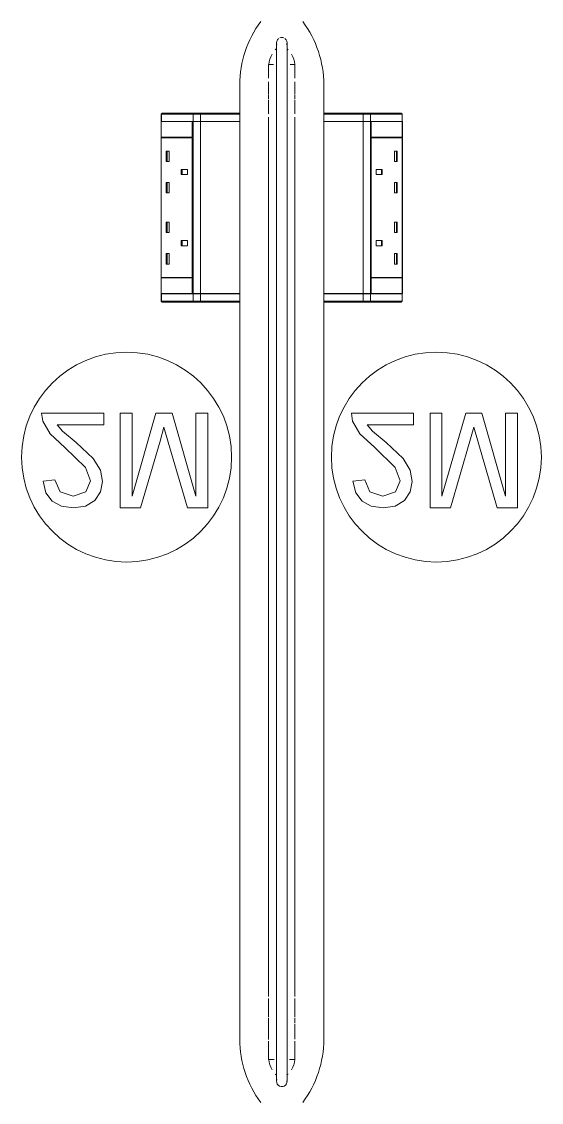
# Model space of a CAD drawing. Header units: millimetres. Extents: x 155927 to 317870, y -36033 to 97293.
# Drawn here: x 184871 to 185366, y 9571 to 10601 of the extents above; entities that cross this region are included whole.
import ezdxf

# ---------------------------------------------------------------- set-up
doc = ezdxf.new("R2010")
doc.units = ezdxf.units.MM
doc.header["$MEASUREMENT"] = 0
doc.layers.add('I-FURN', color=8, linetype='CONTINUOUS', lineweight=9)

msp = doc.modelspace()

# ---------------------------------------------------------------- linework, layer by layer
at = {"layer": 'I-FURN'}
for p, q in [((185113.8, 10580.8), (185113.8, 10580.8)), ((185113.8, 10580.8), (185113.8, 10580.6)), ((185113.8, 10580.6), (185113.8, 10580.3)), ((185113.8, 10580.3), (185113.8, 10579.9)), ((185113.8, 10579.9), (185113.8, 10579.4)), ((185113.8, 10579.4), (185113.8, 10578.8)), ((185113.8, 10578.8), (185113.8, 10578.1)), ((185123.8, 10580.7), (185123.8, 10580.8)), ((185123.8, 10580.8), (185123.8, 10580.8)), ((185123.8, 10580.5), (185123.8, 10580.7)), ((185123.8, 10580.2), (185123.8, 10580.5)), ((185123.8, 10579.8), (185123.8, 10580.2)), ((185123.8, 10579.2), (185123.8, 10579.8)), ((185123.8, 10578.6), (185123.8, 10579.2)), ((185123.8, 10577.8), (185123.8, 10578.6)), ((185113.8, 10578.1), (185113.8, 10577.2)), ((185113.8, 10577.2), (185113.8, 10576.3)), ((185113.8, 10576.3), (185113.8, 10575.2)), ((185113.8, 10575.2), (185113.8, 10574.1)), ((185113.8, 10574.1), (185113.8, 10572.8)), ((185113.8, 10572.8), (185113.8, 10571.4)), ((185113.8, 10571.4), (185113.8, 10570)), ((185113.8, 10570), (185113.8, 10568.4)), ((185113.8, 10568.4), (185113.8, 10566.8)), ((185123.8, 10577), (185123.8, 10577.8)), ((185123.8, 10576), (185123.8, 10577)), ((185123.8, 10574.9), (185123.8, 10576)), ((185123.8, 10573.7), (185123.8, 10574.9)), ((185123.8, 10572.4), (185123.8, 10573.7)), ((185123.8, 10571.1), (185123.8, 10572.4)), ((185123.8, 10569.6), (185123.8, 10571.1)), ((185123.8, 10568), (185123.8, 10569.6)), ((185123.8, 10566.3), (185123.8, 10568)), ((185110.9, 10559.9), (185106.3, 10559.9)), ((185106.3, 10556.5), (185106.3, 10559.9)), ((185113.8, 10566.8), (185113.8, 10565)), ((185113.8, 10565), (185113.8, 10563.2)), ((185113.8, 10563.2), (185113.8, 10561.3)), ((185113.8, 10561.3), (185113.8, 10559.3)), ((185113.8, 10559.3), (185113.8, 10557.2)), ((185123.8, 10564.6), (185123.8, 10566.3)), ((185123.8, 10562.7), (185123.8, 10564.6)), ((185123.8, 10560.8), (185123.8, 10562.7)), ((185123.8, 10558.8), (185123.8, 10560.8)), ((185123.8, 10556.7), (185123.8, 10558.8)), ((185131.3, 10559.9), (185126.8, 10559.9)), ((185131.3, 10559.9), (185131.3, 10556.5)), ((185106.3, 10555.2), (185106.3, 10556.1)), ((185106.3, 10546.9), (185106.3, 10554.9)), ((185113.8, 10557.2), (185113.8, 10555.1)), ((185113.8, 10555.1), (185113.8, 10552.9)), ((185113.8, 10552.9), (185113.8, 10550.6)), ((185113.8, 10550.6), (185113.8, 10548.2)), ((185113.8, 10548.2), (185113.8, 10545.8)), ((185123.8, 10554.5), (185123.8, 10556.7)), ((185123.8, 10552.3), (185123.8, 10554.5)), ((185123.8, 10549.9), (185123.8, 10552.3)), ((185123.8, 10547.6), (185123.8, 10549.9)), ((185123.8, 10545.1), (185123.8, 10547.6)), ((185131.3, 10556.1), (185131.3, 10555.2)), ((185131.3, 10554.9), (185131.3, 10546.9)), ((185078.8, 10512.6), (185078.8, 10540.8)), ((185078.8, 10540.8), (185078.8, 10512.6)), ((185106.3, 10531.8), (185106.3, 10543.3)), ((185113.8, 10545.8), (185113.8, 10543.3)), ((185113.8, 10543.3), (185113.8, 10540.8)), ((185113.8, 10540.8), (185113.8, 10538.2)), ((185113.8, 10538.2), (185113.8, 10535.6)), ((185123.8, 10542.7), (185123.8, 10545.1)), ((185123.8, 10540.1), (185123.8, 10542.7)), ((185123.8, 10537.5), (185123.8, 10540.1)), ((185123.8, 10534.9), (185123.8, 10537.5)), ((185131.3, 10543.3), (185131.3, 10531.8)), ((185158.8, 10540.8), (185158.8, 10512.6)), ((185158.8, 10512.6), (185158.8, 10540.8)), ((185106.3, 10527), (185106.3, 10531.1)), ((185113.8, 10535.6), (185113.8, 10532.9)), ((185113.8, 10532.9), (185113.8, 10530.2)), ((185113.8, 10530.2), (185113.8, 10527.5)), ((185113.8, 10527.5), (185113.8, 10524.7)), ((185123.8, 10532.2), (185123.8, 10534.9)), ((185123.8, 10529.5), (185123.8, 10532.2)), ((185123.8, 10526.8), (185123.8, 10529.5)), ((185123.8, 10524), (185123.8, 10526.8)), ((185131.3, 10531.1), (185131.3, 10527)), ((185106.3, 10512.9), (185106.3, 10526.1)), ((185113.8, 10524.7), (185113.8, 10522)), ((185113.8, 10522), (185113.8, 10519.2)), ((185113.8, 10519.2), (185113.8, 10516.3)), ((185113.8, 10516.3), (185113.8, 10513.5)), ((185123.8, 10521.2), (185123.8, 10524)), ((185123.8, 10518.4), (185123.8, 10521.2)), ((185123.8, 10515.6), (185123.8, 10518.4)), ((185131.3, 10526.1), (185131.3, 10512.9)), ((185004, 10505.6), (185004, 10512.6)), ((185004.2, 10512.6), (185004, 10512.6)), ((185004, 10505.6), (185004, 10512.6)), ((185004, 10505.6), (185004, 10512.6)), ((185034.4, 10512.6), (185004.2, 10512.6)), ((185004.2, 10512.6), (185004.2, 10505.6)), ((185004.3, 10513.4), (185004.3, 10513.4)), ((185005, 10513.6), (185035.3, 10513.6)), ((185005, 10513.6), (185035.3, 10513.6)), ((185041.4, 10512.6), (185034.4, 10512.6)), ((185034.4, 10512.6), (185034.4, 10505.6)), ((185073.8, 10513.6), (185035.3, 10513.6)), ((185035.3, 10513.6), (185040.8, 10513.6)), ((185040.8, 10513.6), (185077.8, 10513.6)), ((185078.8, 10512.6), (185041.4, 10512.6)), ((185041.4, 10512.6), (185041.4, 10505.6)), ((185073.8, 10512.6), (185073.8, 10513.6)), ((185077.8, 10513.6), (185073.8, 10513.6)), ((185077.8, 10513.6), (185077.8, 10513.6)), ((185078.8, 10512.6), (185078.8, 10505.6)), ((185078.8, 10512.6), (185078.8, 10505.6)), ((185106.3, 9671.7), (185106.3, 10509.9)), ((185113.8, 10513.5), (185113.8, 10510.7)), ((185113.8, 10510.7), (185113.8, 10509.9)), ((185113.8, 10509.9), (185113.8, 9671.7)), ((185123.8, 10512.7), (185123.8, 10515.6)), ((185123.8, 10509.9), (185123.8, 10512.7)), ((185123.8, 9671.7), (185123.8, 10509.9)), ((185131.3, 10509.9), (185131.3, 9671.7)), ((185158.8, 10505.6), (185158.8, 10512.6)), ((185196.3, 10512.6), (185158.8, 10512.6)), ((185158.8, 10512.6), (185158.8, 10505.6)), ((185163.8, 10513.6), (185159.8, 10513.6)), ((185159.8, 10513.6), (185196.8, 10513.6)), ((185163.8, 10513.6), (185163.8, 10512.6)), ((185202.4, 10513.6), (185163.8, 10513.6)), ((185203.2, 10512.6), (185196.3, 10512.6)), ((185196.3, 10512.6), (185196.3, 10505.6)), ((185196.8, 10513.6), (185202.4, 10513.6)), ((185202.4, 10513.6), (185232.6, 10513.6)), ((185202.4, 10513.6), (185232.6, 10513.6)), ((185233.5, 10512.6), (185203.2, 10512.6)), ((185203.2, 10512.6), (185203.2, 10505.6)), ((185233.3, 10513.4), (185233.3, 10513.4)), ((185233.6, 10512.6), (185233.5, 10512.6)), ((185233.5, 10512.6), (185233.5, 10505.6)), ((185233.6, 10512.6), (185233.6, 10505.6)), ((185233.6, 10512.6), (185233.6, 10505.6)), ((185233.6, 10505.6), (185233.6, 10512.6)), ((185003.8, 10505.6), (185003.8, 10490.6)), ((185033.6, 10505.6), (185003.8, 10505.6)), ((185004.2, 10505.6), (185004, 10505.6)), ((185004, 10341.6), (185004, 10505.5)), ((185034.4, 10505.6), (185004.2, 10505.6)), ((185033.6, 10490.6), (185033.6, 10505.6)), ((185033.6, 10505.6), (185036.1, 10505.6)), ((185033.8, 10505.5), (185033.8, 10490.6)), ((185034.4, 10505.5), (185033.8, 10505.5)), ((185041.4, 10505.6), (185034.4, 10505.6)), ((185034.4, 10505.5), (185041.4, 10505.5)), ((185034.4, 10341.6), (185034.4, 10505.5)), ((185078.8, 10505.6), (185041.4, 10505.6)), ((185041.4, 10505.5), (185078.8, 10505.5)), ((185041.4, 10341.6), (185041.4, 10505.5)), ((185078.8, 10505.5), (185078.8, 10341.6)), ((185078.8, 10341.6), (185078.8, 10505.5)), ((185196.3, 10505.6), (185158.8, 10505.6)), ((185158.8, 10341.6), (185158.8, 10505.5)), ((185158.8, 10505.5), (185158.8, 10341.6)), ((185158.8, 10505.5), (185196.3, 10505.5)), ((185203.2, 10505.6), (185196.3, 10505.6)), ((185196.3, 10505.5), (185196.3, 10341.6)), ((185196.3, 10505.5), (185203.2, 10505.5)), ((185233.5, 10505.6), (185203.2, 10505.6)), ((185203.2, 10505.5), (185203.2, 10341.6)), ((185203.8, 10505.5), (185203.2, 10505.5)), ((185203.8, 10490.6), (185203.8, 10505.5)), ((185204, 10505.6), (185204, 10490.6)), ((185233.8, 10505.6), (185204, 10505.6)), ((185233.6, 10505.6), (185233.5, 10505.6)), ((185233.6, 10505.5), (185233.6, 10341.6)), ((185233.8, 10490.6), (185233.8, 10505.6)), ((185003.8, 10490.6), (185033.6, 10490.6)), ((185003.8, 10490.1), (185003.8, 10357.1)), ((185003.8, 10490.1), (185033.6, 10490.1)), ((185004.2, 10490.6), (185004.2, 10490.1)), ((185033.6, 10357.1), (185033.6, 10490.1)), ((185033.8, 10490.1), (185033.8, 10357.1)), ((185203.8, 10357.1), (185203.8, 10490.1)), ((185204, 10490.6), (185233.8, 10490.6)), ((185204, 10490.1), (185204, 10357.1)), ((185233.8, 10490.1), (185204, 10490.1)), ((185233.5, 10490.1), (185233.5, 10490.6)), ((185233.8, 10357.1), (185233.8, 10490.1)), ((185008.8, 10477.5), (185011.7, 10477.5)), ((185008.8, 10467.5), (185008.8, 10477.5)), ((185009.5, 10467.5), (185009.5, 10477.5)), ((185011.7, 10467.5), (185011.7, 10477.5)), ((185228.8, 10477.5), (185226, 10477.5)), ((185226, 10477.5), (185226, 10467.5)), ((185228.1, 10477.5), (185228.1, 10467.5)), ((185228.8, 10477.5), (185228.8, 10467.5)), ((185008.8, 10467.5), (185011.7, 10467.5)), ((185228.8, 10467.5), (185226, 10467.5)), ((185023.1, 10460), (185028.9, 10460)), ((185023.1, 10455), (185023.1, 10460)), ((185023.1, 10455), (185028.9, 10455)), ((185023.9, 10455), (185023.9, 10460)), ((185028.9, 10455), (185028.9, 10460)), ((185208.7, 10455), (185208.7, 10460)), ((185208.7, 10460), (185214.5, 10460)), ((185214.5, 10455), (185208.7, 10455)), ((185213.7, 10460), (185213.7, 10455)), ((185214.5, 10460), (185214.5, 10455)), ((185008.8, 10447.5), (185011.7, 10447.5)), ((185008.8, 10437.5), (185008.8, 10447.5)), ((185009.5, 10437.5), (185009.5, 10447.5)), ((185011.7, 10437.5), (185011.7, 10447.5)), ((185228.8, 10447.5), (185226, 10447.5)), ((185226, 10447.5), (185226, 10437.5)), ((185228.1, 10447.5), (185228.1, 10437.5)), ((185228.8, 10447.5), (185228.8, 10437.5)), ((185008.8, 10437.5), (185011.7, 10437.5)), ((185228.8, 10437.5), (185226, 10437.5)), ((185008.8, 10409.7), (185011.7, 10409.7)), ((185008.8, 10399.7), (185008.8, 10409.7)), ((185009.5, 10399.7), (185009.5, 10409.7)), ((185011.7, 10399.7), (185011.7, 10409.7)), ((185228.8, 10409.7), (185226, 10409.7)), ((185226, 10409.7), (185226, 10399.7)), ((185228.1, 10409.7), (185228.1, 10399.7)), ((185228.8, 10409.7), (185228.8, 10399.7)), ((185008.8, 10399.7), (185011.7, 10399.7)), ((185228.8, 10399.7), (185226, 10399.7)), ((185023.1, 10392.2), (185028.9, 10392.2)), ((185023.1, 10387.2), (185023.1, 10392.2)), ((185028.9, 10387.2), (185023.1, 10387.2)), ((185023.9, 10387.2), (185023.9, 10392.2)), ((185028.9, 10392.2), (185028.9, 10387.2)), ((185214.5, 10392.2), (185208.7, 10392.2)), ((185208.7, 10392.2), (185208.7, 10387.2)), ((185214.5, 10387.2), (185208.7, 10387.2)), ((185213.7, 10392.2), (185213.7, 10387.2)), ((185214.5, 10392.2), (185214.5, 10387.2)), ((185008.8, 10379.7), (185011.7, 10379.7)), ((185008.8, 10369.7), (185008.8, 10379.7)), ((185009.5, 10369.7), (185009.5, 10379.7)), ((185011.7, 10369.7), (185011.7, 10379.7)), ((185228.8, 10379.7), (185226, 10379.7)), ((185226, 10379.7), (185226, 10369.7)), ((185228.1, 10379.7), (185228.1, 10369.7)), ((185228.8, 10379.7), (185228.8, 10369.7)), ((185008.8, 10369.7), (185011.7, 10369.7)), ((185228.8, 10369.7), (185226, 10369.7)), ((185003.8, 10357.1), (185033.6, 10357.1)), ((185033.6, 10356.6), (185003.8, 10356.6)), ((185003.8, 10356.6), (185003.8, 10341.6)), ((185004.2, 10357.1), (185004.2, 10356.6)), ((185033.6, 10341.6), (185033.6, 10356.6)), ((185033.8, 10356.6), (185033.8, 10341.6)), ((185203.8, 10341.6), (185203.8, 10356.6)), ((185233.8, 10357.1), (185204, 10357.1)), ((185204, 10356.6), (185204, 10341.6)), ((185233.8, 10356.6), (185204, 10356.6)), ((185233.5, 10356.6), (185233.5, 10357.1)), ((185233.8, 10341.6), (185233.8, 10356.6)), ((185003.8, 10341.6), (185033.6, 10341.6)), ((185004, 10334.5), (185004, 10341.5)), ((185004, 10334.5), (185004, 10341.5)), ((185004, 10341.5), (185004, 10334.5)), ((185004, 10341.5), (185004.2, 10341.5)), ((185004.2, 10334.5), (185004.2, 10341.5)), ((185004.2, 10341.5), (185034.4, 10341.5)), ((185033.8, 10341.6), (185034.4, 10341.6)), ((185041.4, 10341.6), (185034.4, 10341.6)), ((185034.4, 10334.5), (185034.4, 10341.5)), ((185034.4, 10341.5), (185041.4, 10341.5)), ((185078.8, 10341.6), (185041.4, 10341.6)), ((185041.4, 10334.5), (185041.4, 10341.5)), ((185041.4, 10341.5), (185078.8, 10341.5)), ((185078.8, 10341.5), (185078.8, 10334.5)), ((185078.8, 10334.5), (185078.8, 10341.5)), ((185196.3, 10341.6), (185158.8, 10341.6)), ((185158.8, 10334.5), (185158.8, 10341.5)), ((185158.8, 10334.5), (185158.8, 10341.5)), ((185158.8, 10341.5), (185196.3, 10341.5)), ((185203.2, 10341.6), (185196.3, 10341.6)), ((185196.3, 10334.5), (185196.3, 10341.5)), ((185196.3, 10341.5), (185203.2, 10341.5)), ((185204, 10341.6), (185201.6, 10341.6)), ((185203.2, 10341.6), (185203.8, 10341.6)), ((185203.2, 10334.5), (185203.2, 10341.5)), ((185203.2, 10341.5), (185233.5, 10341.5)), ((185204, 10341.6), (185233.8, 10341.6)), ((185233.5, 10334.5), (185233.5, 10341.5)), ((185233.5, 10341.5), (185233.6, 10341.5)), ((185233.6, 10341.5), (185233.6, 10334.5)), ((185233.6, 10341.5), (185233.6, 10334.5)), ((185233.6, 10341.5), (185233.6, 10334.5)), ((185004, 10334.5), (185004.2, 10334.5)), ((185004.2, 10334.5), (185034.4, 10334.5)), ((185004.3, 10333.8), (185004.3, 10333.7)), ((185035.3, 10333.5), (185005, 10333.5)), ((185035.3, 10333.5), (185005, 10333.5)), ((185034.4, 10334.5), (185041.4, 10334.5)), ((185035.3, 10333.5), (185073.8, 10333.5)), ((185040.8, 10333.5), (185035.3, 10333.5)), ((185077.8, 10333.5), (185040.8, 10333.5)), ((185041.4, 10334.5), (185078.8, 10334.5)), ((185073.8, 10333.5), (185073.8, 10334.5)), ((185073.8, 10333.5), (185077.8, 10333.5)), ((185078.8, 9630.8), (185078.8, 10334.5)), ((185078.8, 10334.5), (185078.8, 9630.8)), ((185158.8, 10334.5), (185158.8, 9630.8)), ((185158.8, 9630.8), (185158.8, 10334.5)), ((185158.8, 10334.5), (185196.3, 10334.5)), ((185159.8, 10333.5), (185159.8, 10333.5)), ((185196.8, 10333.5), (185159.8, 10333.5)), ((185159.8, 10333.5), (185163.8, 10333.5)), ((185163.8, 10334.5), (185163.8, 10333.5)), ((185163.8, 10333.5), (185202.4, 10333.5)), ((185196.3, 10334.5), (185203.2, 10334.5)), ((185202.4, 10333.5), (185196.8, 10333.5)), ((185232.6, 10333.5), (185202.4, 10333.5)), ((185232.6, 10333.5), (185202.4, 10333.5)), ((185203.2, 10334.5), (185233.5, 10334.5)), ((185233.3, 10333.7), (185233.3, 10333.8)), ((185233.5, 10334.5), (185233.6, 10334.5)), ((184949.4, 10227.7), (184890.1, 10227.7)), ((184890.1, 10227.7), (184891.3, 10219.9)), ((184891.3, 10219.9), (184898.2, 10207.9)), ((184949.4, 10216.4), (184949.4, 10227.7)), ((184965, 10227.7), (184965, 10137.3)), ((184976.3, 10227.7), (184965, 10227.7)), ((184999, 10227.7), (184976.3, 10148.6)), ((184976.3, 10148.6), (184976.3, 10227.7)), ((185014.3, 10227.7), (184999, 10227.7)), ((185037, 10148.6), (185014.3, 10227.7)), ((185048.3, 10227.7), (185037, 10227.7)), ((185037, 10227.7), (185037, 10148.6)), ((185048.3, 10137.3), (185048.3, 10227.7)), ((185244.4, 10227.7), (185185.1, 10227.7)), ((185185.1, 10227.7), (185186.3, 10219.9)), ((185186.3, 10219.9), (185193.2, 10207.9)), ((185244.4, 10216.4), (185244.4, 10227.7)), ((185260, 10227.7), (185260, 10137.3)), ((185271.3, 10227.7), (185260, 10227.7)), ((185294, 10227.7), (185271.3, 10148.6)), ((185271.3, 10148.6), (185271.3, 10227.7)), ((185309.3, 10227.7), (185294, 10227.7)), ((185332, 10148.6), (185309.3, 10227.7)), ((185343.3, 10227.7), (185332, 10227.7)), ((185332, 10227.7), (185332, 10148.6)), ((185343.3, 10137.3), (185343.3, 10227.7)), ((184898.2, 10207.9), (184912.3, 10194.8)), ((184910.1, 10210.6), (184905, 10216.4)), ((184905, 10216.4), (184949.4, 10216.4)), ((184923.1, 10199.7), (184910.1, 10210.6)), ((185002.9, 10201), (185006.6, 10214.3)), ((185006.6, 10214.3), (185010.7, 10199.9)), ((185193.2, 10207.9), (185207.3, 10194.8)), ((185205.1, 10210.6), (185200, 10216.4)), ((185200, 10216.4), (185244.4, 10216.4)), ((185218.1, 10199.7), (185205.1, 10210.6)), ((185297.9, 10201), (185301.6, 10214.3)), ((185301.6, 10214.3), (185305.7, 10199.9)), ((184939.3, 10184.3), (184923.1, 10199.7)), ((184984.4, 10137.3), (185002.9, 10201)), ((185010.7, 10199.9), (185028.9, 10137.3)), ((185234.3, 10184.3), (185218.1, 10199.7)), ((185279.4, 10137.3), (185297.9, 10201)), ((185305.7, 10199.9), (185323.9, 10137.3)), ((184912.3, 10194.8), (184931.8, 10176)), ((185207.3, 10194.8), (185226.8, 10176)), ((184946, 10173.2), (184939.3, 10184.3)), ((185241, 10173.2), (185234.3, 10184.3)), ((184931.8, 10176), (184936.7, 10163.2)), ((184948, 10162.5), (184946, 10173.2)), ((185226.8, 10176), (185231.7, 10163.2)), ((185243, 10162.5), (185241, 10173.2)), ((184902.8, 10164.1), (184891.5, 10162.7)), ((184891.5, 10162.7), (184894.2, 10151.8)), ((184907.6, 10152.7), (184902.8, 10164.1)), ((184936.7, 10163.2), (184932.1, 10152.8)), ((184946.1, 10152.6), (184948, 10162.5)), ((185197.8, 10164.1), (185186.5, 10162.7)), ((185186.5, 10162.7), (185189.2, 10151.8)), ((185202.6, 10152.7), (185197.8, 10164.1)), ((185231.7, 10163.2), (185227.1, 10152.8)), ((185241.1, 10152.6), (185243, 10162.5)), ((184894.2, 10151.8), (184900.2, 10143.8)), ((184920.1, 10148.6), (184907.6, 10152.7)), ((184932.1, 10152.8), (184920.1, 10148.6)), ((184940.6, 10144.5), (184946.1, 10152.6)), ((185189.2, 10151.8), (185195.2, 10143.8)), ((185215.1, 10148.6), (185202.6, 10152.7)), ((185227.1, 10152.8), (185215.1, 10148.6)), ((185235.6, 10144.5), (185241.1, 10152.6)), ((184900.2, 10143.8), (184909, 10138.9)), ((184909, 10138.9), (184920.3, 10137.3)), ((184920.3, 10137.3), (184931.8, 10139.1)), ((184931.8, 10139.1), (184940.6, 10144.5)), ((184965, 10137.3), (184984.4, 10137.3)), ((185028.9, 10137.3), (185048.3, 10137.3)), ((185195.2, 10143.8), (185204, 10138.9)), ((185204, 10138.9), (185215.3, 10137.3)), ((185215.3, 10137.3), (185226.8, 10139.1)), ((185226.8, 10139.1), (185235.6, 10144.5)), ((185260, 10137.3), (185279.4, 10137.3)), ((185323.9, 10137.3), (185343.3, 10137.3)), ((185113.8, 9671.7), (185113.8, 9668.5)), ((185123.8, 9670.9), (185123.8, 9671.7)), ((185106.3, 9652), (185106.3, 9669.7)), ((185113.8, 9668.5), (185113.8, 9665.3)), ((185113.8, 9665.3), (185113.8, 9662)), ((185113.8, 9662), (185113.8, 9658.8)), ((185123.8, 9667.6), (185123.8, 9670.9)), ((185123.8, 9664.4), (185123.8, 9667.6)), ((185123.8, 9661.2), (185123.8, 9664.4)), ((185131.3, 9669.7), (185131.3, 9652)), ((185106.3, 9646.3), (185106.3, 9651.2)), ((185113.8, 9658.8), (185113.8, 9655.7)), ((185113.8, 9655.7), (185113.8, 9652.5)), ((185113.8, 9652.5), (185113.8, 9649.4)), ((185123.8, 9658), (185123.8, 9661.2)), ((185123.8, 9654.8), (185123.8, 9658)), ((185123.8, 9651.6), (185123.8, 9654.8)), ((185123.8, 9648.5), (185123.8, 9651.6)), ((185131.3, 9651.2), (185131.3, 9646.3)), ((185106.3, 9630.6), (185106.3, 9646.5)), ((185113.8, 9649.4), (185113.8, 9646.3)), ((185113.8, 9646.3), (185113.8, 9643.2)), ((185113.8, 9643.2), (185113.8, 9640.2)), ((185123.8, 9645.4), (185123.8, 9648.5)), ((185123.8, 9642.4), (185123.8, 9645.4)), ((185123.8, 9639.4), (185123.8, 9642.4)), ((185131.3, 9645.4), (185131.3, 9631.2)), ((185113.8, 9640.2), (185113.8, 9637.3)), ((185113.8, 9637.3), (185113.8, 9634.4)), ((185113.8, 9634.4), (185113.8, 9631.5)), ((185113.8, 9631.5), (185113.8, 9628.7)), ((185123.8, 9636.5), (185123.8, 9639.4)), ((185123.8, 9633.6), (185123.8, 9636.5)), ((185123.8, 9630.8), (185123.8, 9633.6)), ((185123.8, 9628), (185123.8, 9630.8)), ((185106.3, 9611.7), (185106.3, 9629.3)), ((185113.8, 9628.7), (185113.8, 9626)), ((185113.8, 9626), (185113.8, 9623.4)), ((185113.8, 9623.4), (185113.8, 9620.9)), ((185113.8, 9620.9), (185113.8, 9618.4)), ((185123.8, 9625.3), (185123.8, 9628)), ((185123.8, 9622.7), (185123.8, 9625.3)), ((185123.8, 9620.2), (185123.8, 9622.7)), ((185123.8, 9617.7), (185123.8, 9620.2)), ((185131.3, 9629.3), (185131.3, 9611.7)), ((185106.3, 9616.3), (185106.3, 9617.4)), ((185106.3, 9611.7), (185111.5, 9611.7)), ((185113.8, 9618.4), (185113.8, 9616)), ((185113.8, 9616), (185113.8, 9613.7)), ((185113.8, 9613.7), (185113.8, 9611.5)), ((185113.8, 9611.5), (185113.8, 9609.4)), ((185123.8, 9615.4), (185123.8, 9617.7)), ((185123.8, 9613.1), (185123.8, 9615.4)), ((185123.8, 9610.9), (185123.8, 9613.1)), ((185123.8, 9608.8), (185123.8, 9610.9)), ((185126.1, 9611.7), (185131.3, 9611.7)), ((185131.3, 9617.4), (185131.3, 9616.3)), ((185113.8, 9609.4), (185113.8, 9607.4)), ((185113.8, 9607.4), (185113.8, 9605.4)), ((185113.8, 9605.4), (185113.8, 9603.6)), ((185113.8, 9603.6), (185113.8, 9601.9)), ((185113.8, 9601.9), (185113.8, 9600.4)), ((185113.8, 9600.4), (185113.8, 9598.9)), ((185123.8, 9606.8), (185123.8, 9608.8)), ((185123.8, 9604.9), (185123.8, 9606.8)), ((185123.8, 9603.2), (185123.8, 9604.9)), ((185123.8, 9601.5), (185123.8, 9603.2)), ((185123.8, 9600), (185123.8, 9601.5)), ((185123.8, 9598.5), (185123.8, 9600)), ((185113.8, 9598.9), (185113.8, 9597.5)), ((185113.8, 9597.5), (185113.8, 9596.3)), ((185113.8, 9596.3), (185113.8, 9595.2)), ((185113.8, 9595.2), (185113.8, 9594.2)), ((185113.8, 9594.2), (185113.8, 9593.3)), ((185113.8, 9593.3), (185113.8, 9592.6)), ((185113.8, 9592.6), (185113.8, 9592)), ((185113.8, 9592), (185113.8, 9591.5)), ((185113.8, 9591.5), (185113.8, 9591.1)), ((185113.8, 9591.1), (185113.8, 9590.9)), ((185113.8, 9590.9), (185113.8, 9590.8)), ((185113.8, 9590.8), (185113.8, 9590.8)), ((185123.8, 9597.2), (185123.8, 9598.5)), ((185123.8, 9596), (185123.8, 9597.2)), ((185123.8, 9594.9), (185123.8, 9596)), ((185123.8, 9594), (185123.8, 9594.9)), ((185123.8, 9593.1), (185123.8, 9594)), ((185123.8, 9592.4), (185123.8, 9593.1)), ((185123.8, 9591.8), (185123.8, 9592.4)), ((185123.8, 9591.4), (185123.8, 9591.8)), ((185123.8, 9591.1), (185123.8, 9591.4)), ((185123.8, 9590.9), (185123.8, 9591.1)), ((185123.8, 9590.8), (185123.8, 9590.9))]:
    msp.add_line(p, q, dxfattribs=at)
at = {"layer": 'I-FURN', "flags": 128}
for points in [[(185004.1, 10513.1), (185004.1, 10513.1), (185004.1, 10513.1), (185004.1, 10513), (185004, 10513), (185004, 10513), (185004, 10512.9), (185004, 10512.9), (185004, 10512.8), (185004, 10512.8), (185004, 10512.8), (185004, 10512.7), (185004, 10512.7), (185004, 10512.7), (185004, 10512.6)], [(185035.3, 10513.6), (185035.3, 10513.6), (185035.4, 10513.6), (185035.6, 10513.6), (185035.7, 10513.6), (185035.8, 10513.6), (185035.9, 10513.6), (185036, 10513.6), (185036.1, 10513.6), (185036.3, 10513.6), (185036.4, 10513.6), (185036.5, 10513.6), (185036.7, 10513.6), (185036.8, 10513.6), (185037, 10513.6), (185037.1, 10513.6), (185037.3, 10513.6), (185037.4, 10513.6), (185037.6, 10513.6), (185037.7, 10513.6), (185037.9, 10513.6), (185038.1, 10513.6), (185038.2, 10513.6), (185038.4, 10513.6), (185038.5, 10513.6), (185038.7, 10513.6), (185038.9, 10513.6), (185039, 10513.6), (185039.2, 10513.6), (185039.3, 10513.6), (185039.5, 10513.6), (185039.6, 10513.6), (185039.8, 10513.6), (185039.9, 10513.6), (185040.1, 10513.6), (185040.2, 10513.6), (185040.4, 10513.6), (185040.5, 10513.6), (185040.7, 10513.6), (185040.8, 10513.6)], [(185040.8, 10513.6), (185043.6, 10513.6), (185046.3, 10513.6), (185048.9, 10513.6), (185051.4, 10513.6), (185053.8, 10513.6), (185056.2, 10513.6), (185058.4, 10513.6), (185060.5, 10513.6), (185062.5, 10513.6), (185064.4, 10513.6), (185066.2, 10513.6), (185067.9, 10513.6), (185069.4, 10513.6), (185070.9, 10513.6), (185072.2, 10513.6), (185073.3, 10513.6), (185074.4, 10513.6), (185075.3, 10513.6), (185076.1, 10513.6), (185076.7, 10513.6), (185077.2, 10513.6), (185077.6, 10513.6), (185077.8, 10513.6)], [(185077.8, 10513.6), (185077.8, 10513.6), (185077.8, 10513.6), (185077.8, 10513.6), (185077.8, 10513.6), (185077.7, 10513.6), (185077.7, 10513.6), (185077.7, 10513.6), (185077.6, 10513.6), (185077.6, 10513.6), (185077.5, 10513.6), (185077.4, 10513.6), (185077.4, 10513.6), (185077.3, 10513.6), (185077.2, 10513.6), (185077.1, 10513.6), (185077, 10513.6), (185076.9, 10513.6), (185076.8, 10513.6), (185076.7, 10513.6), (185076.6, 10513.6), (185076.5, 10513.6), (185076.4, 10513.6), (185076.2, 10513.6), (185076.1, 10513.6), (185076, 10513.6), (185075.8, 10513.6), (185075.7, 10513.6), (185075.6, 10513.6), (185075.4, 10513.6), (185075.3, 10513.6), (185075.1, 10513.6), (185075, 10513.6), (185074.8, 10513.6), (185074.7, 10513.6), (185074.5, 10513.6), (185074.3, 10513.6), (185074.2, 10513.6), (185074, 10513.6), (185073.9, 10513.6), (185073.8, 10513.6)], [(185078.8, 10512.6), (185078.8, 10512.7), (185078.8, 10512.7), (185078.8, 10512.8), (185078.8, 10512.8), (185078.8, 10512.8), (185078.8, 10512.9), (185078.8, 10512.9), (185078.8, 10513), (185078.8, 10513), (185078.7, 10513), (185078.7, 10513.1), (185078.7, 10513.1), (185078.7, 10513.1), (185078.7, 10513.2), (185078.6, 10513.2), (185078.6, 10513.2), (185078.6, 10513.3), (185078.6, 10513.3), (185078.5, 10513.3), (185078.5, 10513.4), (185078.5, 10513.4), (185078.5, 10513.4), (185078.4, 10513.4), (185078.4, 10513.5), (185078.4, 10513.5), (185078.3, 10513.5), (185078.3, 10513.5), (185078.3, 10513.5), (185078.2, 10513.6), (185078.2, 10513.6), (185078.1, 10513.6), (185078.1, 10513.6), (185078.1, 10513.6), (185078, 10513.6), (185078, 10513.6), (185078, 10513.6), (185077.9, 10513.6), (185077.9, 10513.6), (185077.8, 10513.6), (185077.8, 10513.6)], [(185159.8, 10513.6), (185159.8, 10513.6), (185159.7, 10513.6), (185159.7, 10513.6), (185159.6, 10513.6), (185159.6, 10513.6), (185159.6, 10513.6), (185159.5, 10513.6), (185159.5, 10513.6), (185159.5, 10513.6), (185159.4, 10513.6), (185159.4, 10513.5), (185159.3, 10513.5), (185159.3, 10513.5), (185159.3, 10513.5), (185159.2, 10513.5), (185159.2, 10513.4), (185159.2, 10513.4), (185159.1, 10513.4), (185159.1, 10513.4), (185159.1, 10513.3), (185159.1, 10513.3), (185159, 10513.3), (185159, 10513.2), (185159, 10513.2), (185159, 10513.2), (185158.9, 10513.1), (185158.9, 10513.1), (185158.9, 10513.1), (185158.9, 10513), (185158.9, 10513), (185158.9, 10513), (185158.8, 10512.9), (185158.8, 10512.9), (185158.8, 10512.8), (185158.8, 10512.8), (185158.8, 10512.8), (185158.8, 10512.7), (185158.8, 10512.7), (185158.8, 10512.7), (185158.8, 10512.6)], [(185163.8, 10513.6), (185163.6, 10513.6), (185163.5, 10513.6), (185163.3, 10513.6), (185163.2, 10513.6), (185163, 10513.6), (185162.9, 10513.6), (185162.7, 10513.6), (185162.5, 10513.6), (185162.4, 10513.6), (185162.2, 10513.6), (185162.1, 10513.6), (185162, 10513.6), (185161.8, 10513.6), (185161.7, 10513.6), (185161.5, 10513.6), (185161.4, 10513.6), (185161.3, 10513.6), (185161.2, 10513.6), (185161, 10513.6), (185160.9, 10513.6), (185160.8, 10513.6), (185160.7, 10513.6), (185160.6, 10513.6), (185160.5, 10513.6), (185160.4, 10513.6), (185160.4, 10513.6), (185160.3, 10513.6), (185160.2, 10513.6), (185160.1, 10513.6), (185160.1, 10513.6), (185160, 10513.6), (185160, 10513.6), (185159.9, 10513.6), (185159.9, 10513.6), (185159.9, 10513.6), (185159.8, 10513.6), (185159.8, 10513.6), (185159.8, 10513.6), (185159.8, 10513.6)], [(185159.8, 10513.6), (185159.8, 10513.6), (185159.8, 10513.6)], [(185159.8, 10513.6), (185160.1, 10513.6), (185160.5, 10513.6), (185161.1, 10513.6), (185161.7, 10513.6), (185162.6, 10513.6), (185163.5, 10513.6), (185164.6, 10513.6), (185165.8, 10513.6), (185167.1, 10513.6), (185168.6, 10513.6), (185170.2, 10513.6), (185171.9, 10513.6), (185173.7, 10513.6), (185175.6, 10513.6), (185177.7, 10513.6), (185179.8, 10513.6), (185182.1, 10513.6), (185184.4, 10513.6), (185186.9, 10513.6), (185189.4, 10513.6), (185192.1, 10513.6), (185194.8, 10513.6), (185196.8, 10513.6)], [(185196.8, 10513.6), (185197, 10513.6), (185197.1, 10513.6), (185197.2, 10513.6), (185197.4, 10513.6), (185197.5, 10513.6), (185197.7, 10513.6), (185197.8, 10513.6), (185198, 10513.6), (185198.1, 10513.6), (185198.3, 10513.6), (185198.5, 10513.6), (185198.6, 10513.6), (185198.8, 10513.6), (185198.9, 10513.6), (185199.1, 10513.6), (185199.3, 10513.6), (185199.4, 10513.6), (185199.6, 10513.6), (185199.7, 10513.6), (185199.9, 10513.6), (185200, 10513.6), (185200.2, 10513.6), (185200.4, 10513.6), (185200.5, 10513.6), (185200.7, 10513.6), (185200.8, 10513.6), (185200.9, 10513.6), (185201.1, 10513.6), (185201.2, 10513.6), (185201.4, 10513.6), (185201.5, 10513.6), (185201.6, 10513.6), (185201.7, 10513.6), (185201.8, 10513.6), (185202, 10513.6), (185202.1, 10513.6), (185202.2, 10513.6), (185202.3, 10513.6), (185202.4, 10513.6)], [(185233.6, 10512.6), (185233.6, 10512.7), (185233.6, 10512.7), (185233.6, 10512.8), (185233.6, 10512.8), (185233.6, 10512.8), (185233.6, 10512.9), (185233.6, 10512.9), (185233.6, 10513), (185233.6, 10513), (185233.6, 10513), (185233.6, 10513.1), (185233.5, 10513.1), (185233.5, 10513.1)], [(185004, 10334.5), (185004, 10334.5), (185004, 10334.4), (185004, 10334.4), (185004, 10334.4), (185004, 10334.3), (185004, 10334.3), (185004, 10334.2), (185004, 10334.2), (185004, 10334.2), (185004.1, 10334.1), (185004.1, 10334.1), (185004.1, 10334.1), (185004.1, 10334)], [(185040.8, 10333.5), (185040.7, 10333.5), (185040.5, 10333.5), (185040.4, 10333.5), (185040.2, 10333.5), (185040.1, 10333.5), (185039.9, 10333.5), (185039.8, 10333.5), (185039.6, 10333.5), (185039.5, 10333.5), (185039.3, 10333.5), (185039.2, 10333.5), (185039, 10333.5), (185038.9, 10333.5), (185038.7, 10333.5), (185038.5, 10333.5), (185038.4, 10333.5), (185038.2, 10333.5), (185038.1, 10333.5), (185037.9, 10333.5), (185037.7, 10333.5), (185037.6, 10333.5), (185037.4, 10333.5), (185037.3, 10333.5), (185037.1, 10333.5), (185037, 10333.5), (185036.8, 10333.5), (185036.7, 10333.5), (185036.5, 10333.5), (185036.4, 10333.5), (185036.3, 10333.5), (185036.1, 10333.5), (185036, 10333.5), (185035.9, 10333.5), (185035.8, 10333.5), (185035.7, 10333.5), (185035.6, 10333.5), (185035.4, 10333.5), (185035.3, 10333.5), (185035.3, 10333.5)], [(185077.8, 10333.5), (185077.5, 10333.5), (185077.1, 10333.5), (185076.6, 10333.5), (185075.9, 10333.5), (185075.1, 10333.5), (185074.1, 10333.5), (185073, 10333.5), (185071.8, 10333.5), (185070.5, 10333.5), (185069, 10333.5), (185067.5, 10333.5), (185065.8, 10333.5), (185063.9, 10333.5), (185062, 10333.5), (185060, 10333.5), (185057.8, 10333.5), (185055.6, 10333.5), (185053.2, 10333.5), (185050.7, 10333.5), (185048.2, 10333.5), (185045.6, 10333.5), (185042.8, 10333.5), (185040.8, 10333.5)], [(185073.8, 10333.5), (185074, 10333.5), (185074.1, 10333.5), (185074.3, 10333.5), (185074.5, 10333.5), (185074.6, 10333.5), (185074.8, 10333.5), (185074.9, 10333.5), (185075.1, 10333.5), (185075.2, 10333.5), (185075.4, 10333.5), (185075.5, 10333.5), (185075.7, 10333.5), (185075.8, 10333.5), (185075.9, 10333.5), (185076.1, 10333.5), (185076.2, 10333.5), (185076.3, 10333.5), (185076.5, 10333.5), (185076.6, 10333.5), (185076.7, 10333.5), (185076.8, 10333.5), (185076.9, 10333.5), (185077, 10333.5), (185077.1, 10333.5), (185077.2, 10333.5), (185077.3, 10333.5), (185077.4, 10333.5), (185077.4, 10333.5), (185077.5, 10333.5), (185077.6, 10333.5), (185077.6, 10333.5), (185077.7, 10333.5), (185077.7, 10333.5), (185077.7, 10333.5), (185077.8, 10333.5), (185077.8, 10333.5), (185077.8, 10333.5), (185077.8, 10333.5), (185077.8, 10333.5)], [(185077.8, 10333.5), (185077.9, 10333.5), (185077.9, 10333.5), (185077.9, 10333.5), (185078, 10333.5), (185078, 10333.5), (185078.1, 10333.5), (185078.1, 10333.6), (185078.1, 10333.6), (185078.2, 10333.6), (185078.2, 10333.6), (185078.2, 10333.6), (185078.3, 10333.6), (185078.3, 10333.7), (185078.4, 10333.7), (185078.4, 10333.7), (185078.4, 10333.7), (185078.5, 10333.7), (185078.5, 10333.8), (185078.5, 10333.8), (185078.5, 10333.8), (185078.6, 10333.9), (185078.6, 10333.9), (185078.6, 10333.9), (185078.6, 10333.9), (185078.7, 10334), (185078.7, 10334), (185078.7, 10334), (185078.7, 10334.1), (185078.7, 10334.1), (185078.8, 10334.2), (185078.8, 10334.2), (185078.8, 10334.2), (185078.8, 10334.3), (185078.8, 10334.3), (185078.8, 10334.3), (185078.8, 10334.4), (185078.8, 10334.4), (185078.8, 10334.5), (185078.8, 10334.5), (185078.8, 10334.5)], [(185077.8, 10333.5), (185077.8, 10333.5), (185077.8, 10333.5)], [(185158.8, 10334.5), (185158.8, 10334.5), (185158.8, 10334.4), (185158.8, 10334.4), (185158.8, 10334.4), (185158.8, 10334.3), (185158.8, 10334.3), (185158.8, 10334.2), (185158.9, 10334.2), (185158.9, 10334.2), (185158.9, 10334.1), (185158.9, 10334.1), (185158.9, 10334.1), (185158.9, 10334), (185159, 10334), (185159, 10334), (185159, 10333.9), (185159, 10333.9), (185159.1, 10333.9), (185159.1, 10333.8), (185159.1, 10333.8), (185159.1, 10333.8), (185159.2, 10333.7), (185159.2, 10333.7), (185159.2, 10333.7), (185159.3, 10333.7), (185159.3, 10333.7), (185159.3, 10333.6), (185159.4, 10333.6), (185159.4, 10333.6), (185159.4, 10333.6), (185159.5, 10333.6), (185159.5, 10333.6), (185159.6, 10333.5), (185159.6, 10333.5), (185159.6, 10333.5), (185159.7, 10333.5), (185159.7, 10333.5), (185159.8, 10333.5), (185159.8, 10333.5), (185159.8, 10333.5)], [(185196.8, 10333.5), (185194.1, 10333.5), (185191.4, 10333.5), (185188.7, 10333.5), (185186.2, 10333.5), (185183.8, 10333.5), (185181.5, 10333.5), (185179.2, 10333.5), (185177.1, 10333.5), (185175.1, 10333.5), (185173.2, 10333.5), (185171.4, 10333.5), (185169.7, 10333.5), (185168.2, 10333.5), (185166.8, 10333.5), (185165.5, 10333.5), (185164.3, 10333.5), (185163.2, 10333.5), (185162.3, 10333.5), (185161.5, 10333.5), (185160.9, 10333.5), (185160.4, 10333.5), (185160, 10333.5), (185159.8, 10333.5)], [(185159.8, 10333.5), (185159.8, 10333.5), (185159.8, 10333.5), (185159.8, 10333.5), (185159.9, 10333.5), (185159.9, 10333.5), (185159.9, 10333.5), (185160, 10333.5), (185160, 10333.5), (185160.1, 10333.5), (185160.1, 10333.5), (185160.2, 10333.5), (185160.3, 10333.5), (185160.3, 10333.5), (185160.4, 10333.5), (185160.5, 10333.5), (185160.6, 10333.5), (185160.7, 10333.5), (185160.8, 10333.5), (185160.9, 10333.5), (185161, 10333.5), (185161.1, 10333.5), (185161.3, 10333.5), (185161.4, 10333.5), (185161.5, 10333.5), (185161.6, 10333.5), (185161.8, 10333.5), (185161.9, 10333.5), (185162.1, 10333.5), (185162.2, 10333.5), (185162.4, 10333.5), (185162.5, 10333.5), (185162.7, 10333.5), (185162.8, 10333.5), (185163, 10333.5), (185163.1, 10333.5), (185163.3, 10333.5), (185163.4, 10333.5), (185163.6, 10333.5), (185163.8, 10333.5), (185163.8, 10333.5)], [(185202.4, 10333.5), (185202.3, 10333.5), (185202.2, 10333.5), (185202.1, 10333.5), (185202, 10333.5), (185201.8, 10333.5), (185201.7, 10333.5), (185201.6, 10333.5), (185201.5, 10333.5), (185201.4, 10333.5), (185201.2, 10333.5), (185201.1, 10333.5), (185200.9, 10333.5), (185200.8, 10333.5), (185200.7, 10333.5), (185200.5, 10333.5), (185200.4, 10333.5), (185200.2, 10333.5), (185200, 10333.5), (185199.9, 10333.5), (185199.7, 10333.5), (185199.6, 10333.5), (185199.4, 10333.5), (185199.3, 10333.5), (185199.1, 10333.5), (185198.9, 10333.5), (185198.8, 10333.5), (185198.6, 10333.5), (185198.5, 10333.5), (185198.3, 10333.5), (185198.1, 10333.5), (185198, 10333.5), (185197.8, 10333.5), (185197.7, 10333.5), (185197.5, 10333.5), (185197.4, 10333.5), (185197.2, 10333.5), (185197.1, 10333.5), (185197, 10333.5), (185196.8, 10333.5)], [(185233.5, 10334), (185233.5, 10334), (185233.5, 10334.1), (185233.6, 10334.1), (185233.6, 10334.2), (185233.6, 10334.2), (185233.6, 10334.2), (185233.6, 10334.3), (185233.6, 10334.3), (185233.6, 10334.3), (185233.6, 10334.4), (185233.6, 10334.4), (185233.6, 10334.5), (185233.6, 10334.5), (185233.6, 10334.5)]]:
    msp.add_lwpolyline(points, dxfattribs=at)
at = {"layer": 'I-FURN'}
for centre, radius, start, end in [((185178.8, 10540.8), 100, 143.1301, 180), ((185178.8, 10540.8), 100, 143.1301, 180), ((185058.8, 10540.8), 100, 0, 36.8699), ((185058.8, 10540.8), 100, 0, 36.8699), ((185118.8, 10580.8), 5, 127.2751, 201.8252), ((185118.8, 10580.8), 5, 67.635, 112.365), ((185118.8, 10580.8), 5, 338.1748, 52.7249), ((185129.8, 10557.6), 23.6, 149.1436, 174.3336), ((185118.8, 10568), 8.51, 125.5405, 136.5486), ((185118.8, 10568), 8.51, 43.4514, 54.4595), ((185107.9, 10557.6), 23.6, 5.6664, 30.8564), ((185005, 10512.6), 1, 90, 105.3522), ((185232.6, 10512.6), 1, 74.6478, 90), ((185005, 10334.5), 1, 254.6478, 270), ((185232.6, 10334.5), 1, 270, 285.3522), ((184971, 10185.8), 100, 0, 180), ((185266, 10185.8), 100, 0, 180), ((184971, 10185.8), 100, 180, 0), ((185266, 10185.8), 100, 180, 0), ((185178.8, 9630.8), 100, 180, 216.8699), ((185178.8, 9630.8), 100, 180, 216.8699), ((185058.8, 9630.8), 100, 323.1301, 0), ((185058.8, 9630.8), 100, 323.1301, 0), ((185129.8, 9614.1), 23.6, 185.6664, 210.8564), ((185107.9, 9614.1), 23.6, 329.1436, 354.3336), ((185118.8, 9603.7), 8.51, 223.4514, 234.4595), ((185118.8, 9590.8), 5, 158.1748, 6.9152), ((185118.8, 9603.7), 8.51, 305.5405, 316.5486)]:
    msp.add_arc(centre, radius, start, end, dxfattribs=at)
at = {"layer": 'I-FURN', "extrusion": (0, 0, -1)}
for centre, major_axis, ratio, start_param, end_param in [((185005, 10512.6), (0, 1), 0.819152, 4.712389, 6.283185), ((185035.3, 10512.6), (0, 1), 0.819152, 4.712389, 6.283185), ((185040.8, 10512.6), (0, 1), 0.56467, 0, 1.570796), ((185077.8, 10512.6), (0, 1), 0.998113, 0, 1.570796), ((185159.8, 10512.6), (0, -1), 0.998113, 1.570796, 3.141593), ((185196.8, 10512.6), (0, -1), 0.56467, 1.570796, 3.141593), ((185202.4, 10512.6), (0, -1), 0.819152, 3.141593, 4.712389), ((185232.6, 10512.6), (0, 1), 0.819152, 0, 1.570796), ((185005, 10334.5), (0, -1), 0.819152, 0, 1.570796), ((185035.3, 10334.5), (0, 1), 0.819152, 3.141593, 4.712389), ((185040.8, 10334.5), (0, 1), 0.56467, 1.570796, 3.141593), ((185077.8, 10334.5), (0, 1), 0.998113, 1.570796, 3.141593), ((185159.8, 10334.5), (0, -1), 0.998113, 0, 1.570796), ((185196.8, 10334.5), (0, -1), 0.56467, 0, 1.570796), ((185202.4, 10334.5), (0, -1), 0.819152, 4.712389, 6.283185), ((185232.6, 10334.5), (0, -1), 0.819152, 4.712389, 6.283185)]:
    msp.add_ellipse(centre, major_axis=major_axis, ratio=ratio, start_param=start_param, end_param=end_param, dxfattribs=at)

doc.saveas('drawing.dxf')
